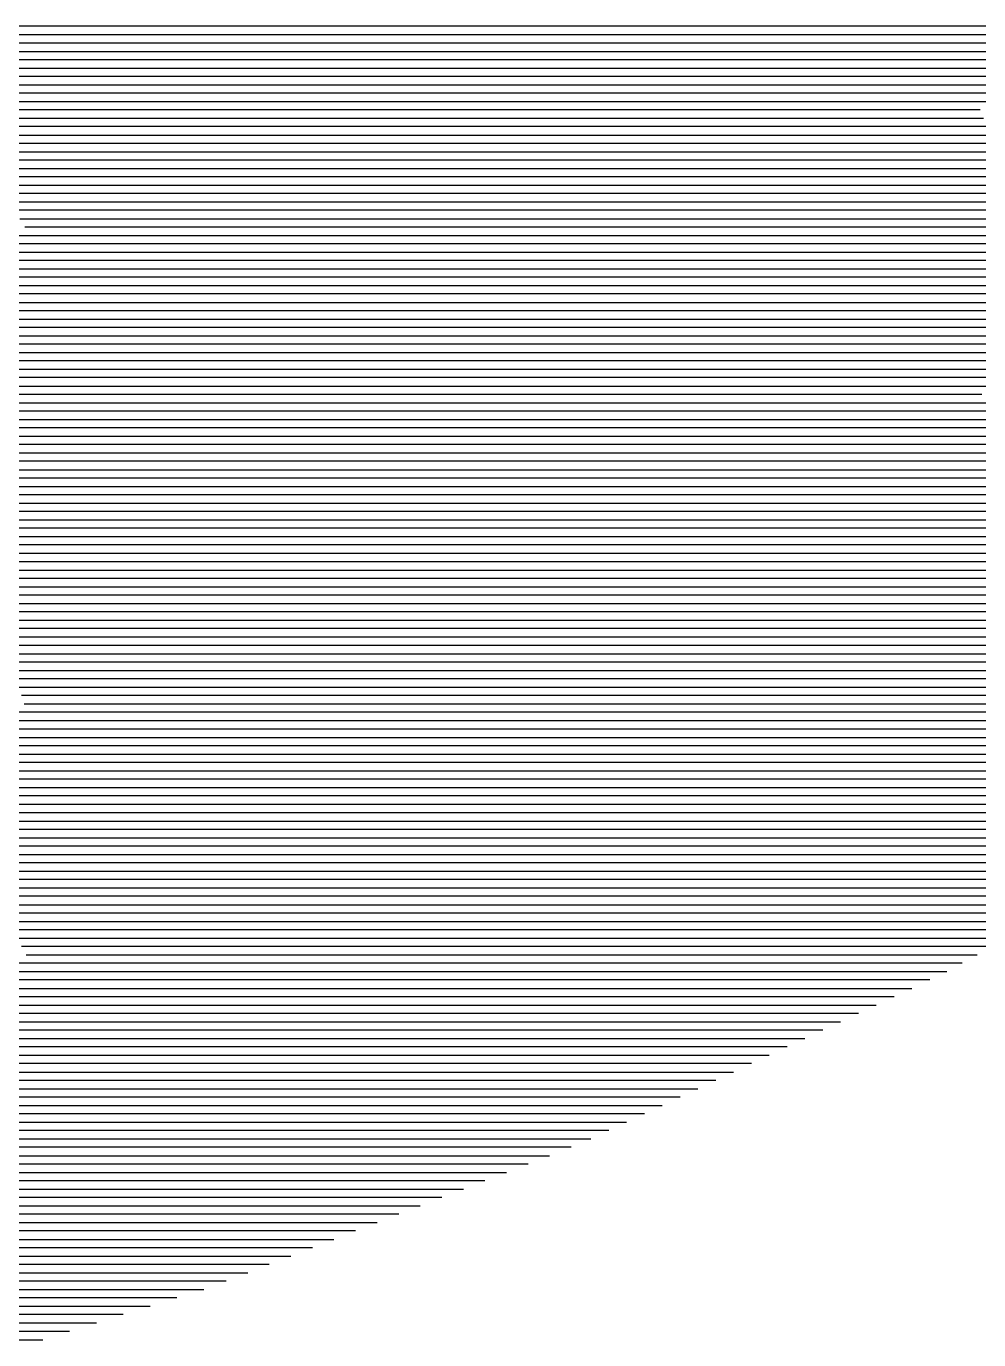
# Model space of a CAD drawing. Header units: metres. Extents: x -7 to 7, y -7 to 7.
# Drawn here: x 2.074 to 3.212, y -6.655 to -5.085 of the extents above; entities that cross this region are included whole.
import ezdxf

# ---------------------------------------------------------------- set-up
doc = ezdxf.new("R2010")
doc.units = ezdxf.units.M

msp = doc.modelspace()

# ---------------------------------------------------------------- linework, layer by layer
for p, q in [((2.255676, -5.084853, 0.318212), (1.925975, -5.084853, 0.279392)), ((2.417016, -5.084853, 0.337842), (2.255676, -5.084853, 0.318212)), ((2.72019, -5.084853, 0.373968), (2.417016, -5.084853, 0.337842)), ((2.920585, -5.084853, 0.398604), (2.72019, -5.084853, 0.373968)), ((3.174378, -5.084853, 0.429182), (2.920585, -5.084853, 0.398604)), ((3.435871, -5.084853, 0.461657), (3.174378, -5.084853, 0.429182)), ((1.93206, -5.094853, 0.28045), (2.259291, -5.094853, 0.318979)), ((2.259291, -5.094853, 0.318979), (2.423652, -5.094853, 0.338977)), ((2.423652, -5.094853, 0.338977), (2.72415, -5.094853, 0.374784)), ((2.72415, -5.094853, 0.374784), (2.927298, -5.094853, 0.399758)), ((2.927298, -5.094853, 0.399758), (3.178352, -5.094853, 0.430006)), ((3.178352, -5.094853, 0.430006), (3.442578, -5.094853, 0.46282)), ((2.262906, -5.104853, 0.319745), (1.938145, -5.104853, 0.281507)), ((1.94423, -5.114853, 0.282565), (2.266521, -5.114853, 0.320512)), ((2.430288, -5.104853, 0.340111), (2.262906, -5.104853, 0.319745)), ((2.266521, -5.114853, 0.320512), (2.436924, -5.114853, 0.341245)), ((2.72811, -5.104853, 0.375599), (2.430288, -5.104853, 0.340111)), ((2.436924, -5.114853, 0.341245), (2.73207, -5.114853, 0.376414)), ((2.93401, -5.104853, 0.400911), (2.72811, -5.104853, 0.375599)), ((2.73207, -5.114853, 0.376414), (2.940722, -5.114853, 0.402065)), ((3.182325, -5.104853, 0.430829), (2.93401, -5.104853, 0.400911)), ((2.940722, -5.114853, 0.402065), (3.186299, -5.114853, 0.431653)), ((3.449285, -5.104853, 0.463984), (3.182325, -5.104853, 0.430829)), ((3.186299, -5.114853, 0.431653), (3.455992, -5.114853, 0.465147)), ((2.270136, -5.124853, 0.321279), (1.950314, -5.124853, 0.283622)), ((2.44356, -5.124853, 0.342379), (2.270136, -5.124853, 0.321279)), ((2.73603, -5.124853, 0.37723), (2.44356, -5.124853, 0.342379)), ((2.947434, -5.124853, 0.403219), (2.73603, -5.124853, 0.37723)), ((3.190272, -5.124853, 0.432477), (2.947434, -5.124853, 0.403219)), ((3.462699, -5.124853, 0.46631), (3.190272, -5.124853, 0.432477)), ((1.956399, -5.134853, 0.28468), (2.273751, -5.134853, 0.322046)), ((2.277366, -5.144853, 0.322812), (1.962484, -5.144853, 0.285737)), ((2.273751, -5.134853, 0.322046), (2.450196, -5.134853, 0.343514)), ((2.456832, -5.144853, 0.344648), (2.277366, -5.144853, 0.322812)), ((2.450196, -5.134853, 0.343514), (2.73999, -5.134853, 0.378045)), ((2.74395, -5.144853, 0.378861), (2.456832, -5.144853, 0.344648)), ((2.73999, -5.134853, 0.378045), (2.954147, -5.134853, 0.404373)), ((2.960859, -5.144853, 0.405527), (2.74395, -5.144853, 0.378861)), ((2.954147, -5.134853, 0.404373), (3.194246, -5.134853, 0.433301)), ((3.19822, -5.144853, 0.434125), (2.960859, -5.144853, 0.405527)), ((3.194246, -5.134853, 0.433301), (3.469407, -5.134853, 0.467474)), ((3.476114, -5.144853, 0.468637), (3.19822, -5.144853, 0.434125)), ((1.968569, -5.154853, 0.286795), (2.280981, -5.154853, 0.323579)), ((2.284596, -5.164853, 0.324346), (1.974654, -5.164853, 0.287853)), ((2.280981, -5.154853, 0.323579), (2.463468, -5.154853, 0.345782)), ((2.470104, -5.164853, 0.346917), (2.284596, -5.164853, 0.324346)), ((2.463468, -5.154853, 0.345782), (2.74791, -5.154853, 0.379676)), ((2.75187, -5.164853, 0.380492), (2.470104, -5.164853, 0.346917)), ((2.74791, -5.154853, 0.379676), (2.967571, -5.154853, 0.40668)), ((2.974284, -5.164853, 0.407834), (2.75187, -5.164853, 0.380492)), ((2.967571, -5.154853, 0.40668), (3.202193, -5.154853, 0.434948)), ((3.206167, -5.164853, 0.435772), (2.974284, -5.164853, 0.407834)), ((3.202193, -5.154853, 0.434948), (3.482821, -5.154853, 0.4698)), ((3.489528, -5.164853, 0.470964), (3.206167, -5.164853, 0.435772)), ((1.980738, -5.174853, 0.28891), (2.288211, -5.174853, 0.325113)), ((2.288211, -5.174853, 0.325113), (2.476741, -5.174853, 0.348051)), ((2.476741, -5.174853, 0.348051), (2.75583, -5.174853, 0.381307)), ((2.75583, -5.174853, 0.381307), (2.980996, -5.174853, 0.408988)), ((2.980996, -5.174853, 0.408988), (3.21014, -5.174853, 0.436596)), ((3.21014, -5.174853, 0.436596), (3.496235, -5.174853, 0.472127)), ((2.291826, -5.184853, 0.325879), (1.986823, -5.184853, 0.289968)), ((1.992908, -5.194853, 0.291025), (2.295441, -5.194853, 0.326646)), ((2.483377, -5.184853, 0.349185), (2.291826, -5.184853, 0.325879)), ((2.295441, -5.194853, 0.326646), (2.490013, -5.194853, 0.35032)), ((2.75979, -5.184853, 0.382123), (2.483377, -5.184853, 0.349185)), ((2.490013, -5.194853, 0.35032), (2.76375, -5.194853, 0.382938)), ((2.987708, -5.184853, 0.410142), (2.75979, -5.184853, 0.382123)), ((2.76375, -5.194853, 0.382938), (2.99442, -5.194853, 0.411296)), ((3.214114, -5.184853, 0.43742), (2.987708, -5.184853, 0.410142)), ((2.99442, -5.194853, 0.411296), (3.218087, -5.194853, 0.438244)), ((2.299056, -5.204853, 0.327413), (1.998993, -5.204853, 0.292083)), ((2.496649, -5.204853, 0.351454), (2.299056, -5.204853, 0.327413)), ((2.767711, -5.204853, 0.383753), (2.496649, -5.204853, 0.351454)), ((3.001133, -5.204853, 0.412449), (2.767711, -5.204853, 0.383753)), ((3.222061, -5.204853, 0.439068), (3.001133, -5.204853, 0.412449)), ((2.005078, -5.214853, 0.29314), (2.302671, -5.214853, 0.32818)), ((2.306285, -5.224853, 0.328946), (2.011163, -5.224853, 0.294198)), ((2.302671, -5.214853, 0.32818), (2.503285, -5.214853, 0.352588)), ((2.509921, -5.224853, 0.353723), (2.306285, -5.224853, 0.328946)), ((2.503285, -5.214853, 0.352588), (2.771671, -5.214853, 0.384569)), ((2.775631, -5.224853, 0.385384), (2.509921, -5.224853, 0.353723)), ((2.771671, -5.214853, 0.384569), (3.007845, -5.214853, 0.413603)), ((3.014557, -5.224853, 0.414757), (2.775631, -5.224853, 0.385384)), ((3.007845, -5.214853, 0.413603), (3.226034, -5.214853, 0.439891)), ((3.230008, -5.224853, 0.440715), (3.014557, -5.224853, 0.414757)), ((2.017247, -5.234853, 0.295255), (2.3099, -5.234853, 0.329713)), ((2.3099, -5.234853, 0.329713), (2.516557, -5.234853, 0.354857)), ((2.516557, -5.234853, 0.354857), (2.779591, -5.234853, 0.3862)), ((2.779591, -5.234853, 0.3862), (3.021269, -5.234853, 0.415911)), ((3.021269, -5.234853, 0.415911), (3.233982, -5.234853, 0.441539)), ((2.313515, -5.244853, 0.33048), (2.023332, -5.244853, 0.296313)), ((2.029417, -5.254853, 0.297371), (2.31713, -5.254853, 0.331247)), ((2.523193, -5.244853, 0.355991), (2.313515, -5.244853, 0.33048)), ((2.31713, -5.254853, 0.331247), (2.529829, -5.254853, 0.357126)), ((2.783551, -5.244853, 0.387015), (2.523193, -5.244853, 0.355991)), ((2.529829, -5.254853, 0.357126), (2.787511, -5.254853, 0.387831)), ((3.027982, -5.244853, 0.417065), (2.783551, -5.244853, 0.387015)), ((2.787511, -5.254853, 0.387831), (3.034694, -5.254853, 0.418218)), ((3.237955, -5.244853, 0.442363), (3.027982, -5.244853, 0.417065)), ((3.034694, -5.254853, 0.418218), (3.241929, -5.254853, 0.443187)), ((2.320745, -5.264853, 0.332013), (2.035502, -5.264853, 0.298428)), ((2.041587, -5.274853, 0.299486), (2.32436, -5.274853, 0.33278)), ((2.536465, -5.264853, 0.35826), (2.320745, -5.264853, 0.332013)), ((2.32436, -5.274853, 0.33278), (2.543101, -5.274853, 0.359394)), ((2.791471, -5.264853, 0.388646), (2.536465, -5.264853, 0.35826)), ((2.543101, -5.274853, 0.359394), (2.795431, -5.274853, 0.389462)), ((3.041406, -5.264853, 0.419372), (2.791471, -5.264853, 0.388646)), ((2.795431, -5.274853, 0.389462), (3.048119, -5.274853, 0.420526)), ((3.245902, -5.264853, 0.444011), (3.041406, -5.264853, 0.419372)), ((3.048119, -5.274853, 0.420526), (3.249876, -5.274853, 0.444834)), ((2.327975, -5.284853, 0.333547), (2.047671, -5.284853, 0.300543)), ((2.549737, -5.284853, 0.360529), (2.327975, -5.284853, 0.333547)), ((2.799391, -5.284853, 0.390277), (2.549737, -5.284853, 0.360529)), ((3.054831, -5.284853, 0.42168), (2.799391, -5.284853, 0.390277)), ((3.253849, -5.284853, 0.445658), (3.054831, -5.284853, 0.42168)), ((2.053756, -5.294853, 0.301601), (2.33159, -5.294853, 0.334314)), ((2.335205, -5.304853, 0.33508), (2.059841, -5.304853, 0.302658)), ((2.33159, -5.294853, 0.334314), (2.556373, -5.294853, 0.361663)), ((2.563009, -5.304853, 0.362797), (2.335205, -5.304853, 0.33508)), ((2.556373, -5.294853, 0.361663), (2.803351, -5.294853, 0.391093)), ((2.807311, -5.304853, 0.391908), (2.563009, -5.304853, 0.362797)), ((2.803351, -5.294853, 0.391093), (3.061543, -5.294853, 0.422834)), ((3.068255, -5.304853, 0.423987), (2.807311, -5.304853, 0.391908)), ((3.061543, -5.294853, 0.422834), (3.257823, -5.294853, 0.446482)), ((3.261796, -5.304853, 0.447306), (3.068255, -5.304853, 0.423987)), ((2.065926, -5.314853, 0.303716), (2.33882, -5.314853, 0.335847)), ((2.33882, -5.314853, 0.335847), (2.569645, -5.314853, 0.363931)), ((2.569645, -5.314853, 0.363931), (2.811271, -5.314853, 0.392723)), ((2.811271, -5.314853, 0.392723), (3.074968, -5.314853, 0.425141)), ((3.074968, -5.314853, 0.425141), (3.26577, -5.314853, 0.44813)), ((1.894302, -5.334853, 0.283716), (2.078096, -5.334853, 0.305831)), ((2.342435, -5.324853, 0.336614), (2.072011, -5.324853, 0.304773)), ((2.078096, -5.334853, 0.305831), (2.34605, -5.334853, 0.337381)), ((2.576281, -5.324853, 0.365066), (2.342435, -5.324853, 0.336614)), ((2.34605, -5.334853, 0.337381), (2.582917, -5.334853, 0.3662)), ((2.815231, -5.324853, 0.393539), (2.576281, -5.324853, 0.365066)), ((2.582917, -5.334853, 0.3662), (2.819191, -5.334853, 0.394354)), ((3.08168, -5.324853, 0.426295), (2.815231, -5.324853, 0.393539)), ((2.819191, -5.334853, 0.394354), (3.088392, -5.334853, 0.427449)), ((3.269744, -5.324853, 0.448954), (3.08168, -5.324853, 0.426295)), ((3.088392, -5.334853, 0.427449), (3.273717, -5.334853, 0.449777)), ((2.08418, -5.344853, 0.306889), (1.89746, -5.344853, 0.284421)), ((2.349665, -5.344853, 0.338147), (2.08418, -5.344853, 0.306889)), ((2.589553, -5.344853, 0.367334), (2.349665, -5.344853, 0.338147)), ((2.823151, -5.344853, 0.39517), (2.589553, -5.344853, 0.367334)), ((3.095105, -5.344853, 0.428603), (2.823151, -5.344853, 0.39517)), ((3.277691, -5.344853, 0.450601), (3.095105, -5.344853, 0.428603)), ((1.900618, -5.354853, 0.285126), (2.090265, -5.354853, 0.307946)), ((2.09635, -5.364853, 0.309004), (1.903776, -5.364853, 0.285832)), ((2.090265, -5.354853, 0.307946), (2.35328, -5.354853, 0.338914)), ((2.356895, -5.364853, 0.339681), (2.09635, -5.364853, 0.309004)), ((2.35328, -5.354853, 0.338914), (2.596189, -5.354853, 0.368469)), ((2.602825, -5.364853, 0.369603), (2.356895, -5.364853, 0.339681)), ((2.596189, -5.354853, 0.368469), (2.827111, -5.354853, 0.395985)), ((2.831071, -5.364853, 0.396801), (2.602825, -5.364853, 0.369603)), ((2.827111, -5.354853, 0.395985), (3.101817, -5.354853, 0.429756)), ((3.108529, -5.364853, 0.43091), (2.831071, -5.364853, 0.396801)), ((3.101817, -5.354853, 0.429756), (3.281664, -5.354853, 0.451425)), ((3.285638, -5.364853, 0.452249), (3.108529, -5.364853, 0.43091)), ((1.906934, -5.374853, 0.286537), (2.102435, -5.374853, 0.310061)), ((2.10852, -5.384853, 0.311119), (1.910091, -5.384853, 0.287243)), ((2.102435, -5.374853, 0.310061), (2.36051, -5.374853, 0.340448)), ((2.364125, -5.384853, 0.341214), (2.10852, -5.384853, 0.311119)), ((2.36051, -5.374853, 0.340448), (2.609461, -5.374853, 0.370737)), ((2.616097, -5.384853, 0.371872), (2.364125, -5.384853, 0.341214)), ((2.609461, -5.374853, 0.370737), (2.835031, -5.374853, 0.397616)), ((2.838991, -5.384853, 0.398432), (2.616097, -5.384853, 0.371872)), ((2.835031, -5.374853, 0.397616), (3.115241, -5.374853, 0.432064)), ((3.121954, -5.384853, 0.433218), (2.838991, -5.384853, 0.398432)), ((3.115241, -5.374853, 0.432064), (3.289611, -5.374853, 0.453073)), ((3.293585, -5.384853, 0.453896), (3.121954, -5.384853, 0.433218)), ((1.913249, -5.394853, 0.287948), (2.114604, -5.394853, 0.312176)), ((2.114604, -5.394853, 0.312176), (2.36774, -5.394853, 0.341981)), ((2.36774, -5.394853, 0.341981), (2.622733, -5.394853, 0.373006)), ((2.622733, -5.394853, 0.373006), (2.842951, -5.394853, 0.399247)), ((2.842951, -5.394853, 0.399247), (3.128666, -5.394853, 0.434371)), ((3.128666, -5.394853, 0.434371), (3.297558, -5.394853, 0.45472)), ((2.120689, -5.404853, 0.313234), (1.916407, -5.404853, 0.288653)), ((1.919565, -5.414853, 0.289359), (2.126774, -5.414853, 0.314291)), ((2.371355, -5.404853, 0.342748), (2.120689, -5.404853, 0.313234)), ((2.126774, -5.414853, 0.314291), (2.37497, -5.414853, 0.343515)), ((2.629369, -5.404853, 0.37414), (2.371355, -5.404853, 0.342748)), ((2.37497, -5.414853, 0.343515), (2.636005, -5.414853, 0.375275)), ((2.846911, -5.404853, 0.400062), (2.629369, -5.404853, 0.37414)), ((2.636005, -5.414853, 0.375275), (2.850871, -5.414853, 0.400878)), ((3.135378, -5.404853, 0.435525), (2.846911, -5.404853, 0.400062)), ((2.850871, -5.414853, 0.400878), (3.14209, -5.414853, 0.436679)), ((3.301532, -5.404853, 0.455544), (3.135378, -5.404853, 0.435525)), ((3.14209, -5.414853, 0.436679), (3.305505, -5.414853, 0.456368)), ((2.132859, -5.424853, 0.315349), (1.922723, -5.424853, 0.290064)), ((2.378584, -5.424853, 0.344281), (2.132859, -5.424853, 0.315349)), ((2.642641, -5.424853, 0.376409), (2.378584, -5.424853, 0.344281)), ((2.854831, -5.424853, 0.401693), (2.642641, -5.424853, 0.376409)), ((3.148803, -5.424853, 0.437833), (2.854831, -5.424853, 0.401693)), ((3.309479, -5.424853, 0.457192), (3.148803, -5.424853, 0.437833)), ((1.925881, -5.434853, 0.290769), (2.138944, -5.434853, 0.316406)), ((2.145029, -5.444853, 0.317464), (1.929039, -5.444853, 0.291475)), ((2.138944, -5.434853, 0.316406), (2.382199, -5.434853, 0.345048)), ((2.385814, -5.444853, 0.345815), (2.145029, -5.444853, 0.317464)), ((2.382199, -5.434853, 0.345048), (2.649277, -5.434853, 0.377543)), ((2.655913, -5.444853, 0.378678), (2.385814, -5.444853, 0.345815)), ((2.649277, -5.434853, 0.377543), (2.858792, -5.434853, 0.402509)), ((2.862752, -5.444853, 0.403324), (2.655913, -5.444853, 0.378678)), ((2.858792, -5.434853, 0.402509), (3.155515, -5.434853, 0.438987)), ((3.162227, -5.444853, 0.44014), (2.862752, -5.444853, 0.403324)), ((3.155515, -5.434853, 0.438987), (3.313453, -5.434853, 0.458016)), ((3.317426, -5.444853, 0.458839), (3.162227, -5.444853, 0.44014)), ((1.932196, -5.454853, 0.29218), (2.151113, -5.454853, 0.318522)), ((2.151113, -5.454853, 0.318522), (2.389429, -5.454853, 0.346582)), ((2.389429, -5.454853, 0.346582), (2.662549, -5.454853, 0.379812)), ((2.662549, -5.454853, 0.379812), (2.866712, -5.454853, 0.40414)), ((2.866712, -5.454853, 0.40414), (3.16894, -5.454853, 0.441294)), ((3.16894, -5.454853, 0.441294), (3.3214, -5.454853, 0.459663)), ((2.157198, -5.464853, 0.319579), (1.935354, -5.464853, 0.292885)), ((1.938512, -5.474853, 0.293591), (2.163283, -5.474853, 0.320637)), ((2.393044, -5.464853, 0.347348), (2.157198, -5.464853, 0.319579)), ((2.163283, -5.474853, 0.320637), (2.396659, -5.474853, 0.348115)), ((2.669185, -5.464853, 0.380946), (2.393044, -5.464853, 0.347348)), ((2.396659, -5.474853, 0.348115), (2.675821, -5.474853, 0.382081)), ((2.870672, -5.464853, 0.404955), (2.669185, -5.464853, 0.380946)), ((2.675821, -5.474853, 0.382081), (2.874632, -5.474853, 0.405771)), ((3.175652, -5.464853, 0.442448), (2.870672, -5.464853, 0.404955)), ((2.874632, -5.474853, 0.405771), (3.182364, -5.474853, 0.443602)), ((3.325373, -5.464853, 0.460487), (3.175652, -5.464853, 0.442448)), ((3.182364, -5.474853, 0.443602), (3.329347, -5.474853, 0.461311)), ((2.169368, -5.484853, 0.321694), (1.94167, -5.484853, 0.294296)), ((1.944828, -5.494853, 0.295001), (2.175453, -5.494853, 0.322752)), ((2.400274, -5.484853, 0.348882), (2.169368, -5.484853, 0.321694)), ((2.175453, -5.494853, 0.322752), (2.403889, -5.494853, 0.349649)), ((2.682457, -5.484853, 0.383215), (2.400274, -5.484853, 0.348882)), ((2.403889, -5.494853, 0.349649), (2.689093, -5.494853, 0.384349)), ((2.878592, -5.484853, 0.406586), (2.682457, -5.484853, 0.383215)), ((2.689093, -5.494853, 0.384349), (2.882552, -5.494853, 0.407402)), ((3.189076, -5.484853, 0.444756), (2.878592, -5.484853, 0.406586)), ((2.882552, -5.494853, 0.407402), (3.195789, -5.494853, 0.445909)), ((3.33332, -5.484853, 0.462135), (3.189076, -5.484853, 0.444756)), ((3.195789, -5.494853, 0.445909), (3.337294, -5.494853, 0.462959)), ((2.181537, -5.504853, 0.323809), (1.947986, -5.504853, 0.295707)), ((2.407504, -5.504853, 0.350415), (2.181537, -5.504853, 0.323809)), ((2.695729, -5.504853, 0.385484), (2.407504, -5.504853, 0.350415)), ((2.886512, -5.504853, 0.408217), (2.695729, -5.504853, 0.385484)), ((3.202501, -5.504853, 0.447063), (2.886512, -5.504853, 0.408217)), ((3.341267, -5.504853, 0.463782), (3.202501, -5.504853, 0.447063)), ((1.951143, -5.514853, 0.296412), (2.187622, -5.514853, 0.324867)), ((2.193707, -5.524853, 0.325924), (1.954301, -5.524853, 0.297118)), ((2.187622, -5.514853, 0.324867), (2.411119, -5.514853, 0.351182)), ((2.414734, -5.524853, 0.351949), (2.193707, -5.524853, 0.325924)), ((2.411119, -5.514853, 0.351182), (2.702365, -5.514853, 0.386618)), ((2.709001, -5.524853, 0.387752), (2.414734, -5.524853, 0.351949)), ((2.702365, -5.514853, 0.386618), (2.890472, -5.514853, 0.409032)), ((2.894432, -5.524853, 0.409848), (2.709001, -5.524853, 0.387752)), ((2.890472, -5.514853, 0.409032), (3.209213, -5.514853, 0.448217)), ((3.215926, -5.524853, 0.449371), (2.894432, -5.524853, 0.409848)), ((3.209213, -5.514853, 0.448217), (3.345241, -5.514853, 0.464606)), ((1.957459, -5.534853, 0.297823), (2.199792, -5.534853, 0.326982)), ((2.199792, -5.534853, 0.326982), (2.418349, -5.534853, 0.352715)), ((2.418349, -5.534853, 0.352715), (2.715637, -5.534853, 0.388886)), ((2.715637, -5.534853, 0.388886), (2.898392, -5.534853, 0.410663)), ((2.898392, -5.534853, 0.410663), (3.222638, -5.534853, 0.450525)), ((2.205877, -5.544853, 0.32804), (1.960617, -5.544853, 0.298528)), ((1.963775, -5.554853, 0.299234), (2.211962, -5.554853, 0.329097)), ((2.421964, -5.544853, 0.353482), (2.205877, -5.544853, 0.32804)), ((2.211962, -5.554853, 0.329097), (2.425579, -5.554853, 0.354249)), ((2.722273, -5.544853, 0.390021), (2.421964, -5.544853, 0.353482)), ((2.425579, -5.554853, 0.354249), (2.728909, -5.554853, 0.391155)), ((2.902352, -5.544853, 0.411479), (2.722273, -5.544853, 0.390021)), ((2.728909, -5.554853, 0.391155), (2.906312, -5.554853, 0.412294)), ((3.22935, -5.544853, 0.451678), (2.902352, -5.544853, 0.411479)), ((2.906312, -5.554853, 0.412294), (3.236062, -5.554853, 0.452832)), ((2.218046, -5.564853, 0.330155), (1.966933, -5.564853, 0.299939)), ((2.429194, -5.564853, 0.355016), (2.218046, -5.564853, 0.330155)), ((2.735545, -5.564853, 0.392289), (2.429194, -5.564853, 0.355016)), ((2.910272, -5.564853, 0.41311), (2.735545, -5.564853, 0.392289)), ((3.242775, -5.564853, 0.453986), (2.910272, -5.564853, 0.41311)), ((1.97009, -5.574853, 0.300644), (2.224131, -5.574853, 0.331212)), ((2.230216, -5.584853, 0.33227), (1.973248, -5.584853, 0.30135)), ((2.224131, -5.574853, 0.331212), (2.432809, -5.574853, 0.355782)), ((2.436424, -5.584853, 0.356549), (2.230216, -5.584853, 0.33227)), ((2.432809, -5.574853, 0.355782), (2.742182, -5.574853, 0.393424)), ((2.748818, -5.584853, 0.394558), (2.436424, -5.584853, 0.356549)), ((2.742182, -5.574853, 0.393424), (2.914232, -5.574853, 0.413925)), ((2.918192, -5.584853, 0.414741), (2.748818, -5.584853, 0.394558)), ((2.914232, -5.574853, 0.413925), (3.249487, -5.574853, 0.45514)), ((3.256199, -5.584853, 0.456294), (2.918192, -5.584853, 0.414741)), ((1.976406, -5.594853, 0.302055), (2.236301, -5.594853, 0.333327)), ((2.242386, -5.604853, 0.334385), (1.979564, -5.604853, 0.30276)), ((2.236301, -5.594853, 0.333327), (2.440039, -5.594853, 0.357316)), ((2.443654, -5.604853, 0.358083), (2.242386, -5.604853, 0.334385)), ((2.440039, -5.594853, 0.357316), (2.755454, -5.594853, 0.395692)), ((2.76209, -5.604853, 0.396827), (2.443654, -5.604853, 0.358083)), ((2.755454, -5.594853, 0.395692), (2.922152, -5.594853, 0.415556)), ((2.926112, -5.604853, 0.416371), (2.76209, -5.604853, 0.396827)), ((2.922152, -5.594853, 0.415556), (3.262912, -5.594853, 0.457447)), ((3.269624, -5.604853, 0.458601), (2.926112, -5.604853, 0.416371)), ((1.982722, -5.614853, 0.303466), (2.24847, -5.614853, 0.335442)), ((2.24847, -5.614853, 0.335442), (2.447269, -5.614853, 0.358849)), ((2.447269, -5.614853, 0.358849), (2.768726, -5.614853, 0.397961)), ((2.768726, -5.614853, 0.397961), (2.930072, -5.614853, 0.417187)), ((2.930072, -5.614853, 0.417187), (3.276336, -5.614853, 0.459755)), ((2.254555, -5.624853, 0.3365), (1.98588, -5.624853, 0.304171)), ((1.989038, -5.634853, 0.304877), (2.26064, -5.634853, 0.337558)), ((2.450883, -5.624853, 0.359616), (2.254555, -5.624853, 0.3365)), ((2.26064, -5.634853, 0.337558), (2.454498, -5.634853, 0.360383)), ((2.775362, -5.624853, 0.399095), (2.450883, -5.624853, 0.359616)), ((2.454498, -5.634853, 0.360383), (2.781998, -5.634853, 0.40023)), ((2.934032, -5.624853, 0.418002), (2.775362, -5.624853, 0.399095)), ((2.781998, -5.634853, 0.40023), (2.937992, -5.634853, 0.418818)), ((3.283048, -5.624853, 0.460909), (2.934032, -5.624853, 0.418002)), ((2.937992, -5.634853, 0.418818), (3.289761, -5.634853, 0.462063)), ((2.266725, -5.644853, 0.338615), (1.992195, -5.644853, 0.305582)), ((2.458113, -5.644853, 0.36115), (2.266725, -5.644853, 0.338615)), ((2.788634, -5.644853, 0.401364), (2.458113, -5.644853, 0.36115)), ((2.941952, -5.644853, 0.419633), (2.788634, -5.644853, 0.401364)), ((3.296473, -5.644853, 0.463216), (2.941952, -5.644853, 0.419633)), ((1.995353, -5.654853, 0.306287), (2.27281, -5.654853, 0.339673)), ((2.278895, -5.664853, 0.34073), (1.998511, -5.664853, 0.306993)), ((2.27281, -5.654853, 0.339673), (2.461728, -5.654853, 0.361916)), ((2.465343, -5.664853, 0.362683), (2.278895, -5.664853, 0.34073)), ((2.461728, -5.654853, 0.361916), (2.79527, -5.654853, 0.402498)), ((2.801906, -5.664853, 0.403633), (2.465343, -5.664853, 0.362683)), ((2.79527, -5.654853, 0.402498), (2.945912, -5.654853, 0.420449)), ((2.949872, -5.664853, 0.421264), (2.801906, -5.664853, 0.403633)), ((2.945912, -5.654853, 0.420449), (3.303185, -5.654853, 0.46437)), ((3.309897, -5.664853, 0.465524), (2.949872, -5.664853, 0.421264)), ((2.001669, -5.674853, 0.307698), (2.284979, -5.674853, 0.341788)), ((2.284979, -5.674853, 0.341788), (2.468958, -5.674853, 0.36345)), ((2.468958, -5.674853, 0.36345), (2.808542, -5.674853, 0.404767)), ((2.808542, -5.674853, 0.404767), (2.953833, -5.674853, 0.42208)), ((2.953833, -5.674853, 0.42208), (3.31661, -5.674853, 0.466678)), ((2.291064, -5.684853, 0.342845), (2.004827, -5.684853, 0.308403)), ((2.007985, -5.694853, 0.309109), (2.297149, -5.694853, 0.343903)), ((2.472573, -5.684853, 0.364217), (2.291064, -5.684853, 0.342845)), ((2.297149, -5.694853, 0.343903), (2.476188, -5.694853, 0.364983)), ((2.815178, -5.684853, 0.405901), (2.472573, -5.684853, 0.364217)), ((2.476188, -5.694853, 0.364983), (2.821814, -5.694853, 0.407036)), ((2.957793, -5.684853, 0.422895), (2.815178, -5.684853, 0.405901)), ((2.821814, -5.694853, 0.407036), (2.961753, -5.694853, 0.423711)), ((3.323322, -5.684853, 0.467832), (2.957793, -5.684853, 0.422895)), ((2.961753, -5.694853, 0.423711), (3.330034, -5.694853, 0.468985)), ((2.303234, -5.704853, 0.34496), (2.011142, -5.704853, 0.309814)), ((2.479803, -5.704853, 0.36575), (2.303234, -5.704853, 0.34496)), ((2.82845, -5.704853, 0.40817), (2.479803, -5.704853, 0.36575)), ((2.965713, -5.704853, 0.424526), (2.82845, -5.704853, 0.40817)), ((3.336747, -5.704853, 0.470139), (2.965713, -5.704853, 0.424526)), ((2.0143, -5.714853, 0.310519), (2.309319, -5.714853, 0.346018)), ((2.315403, -5.724853, 0.347076), (2.017458, -5.724853, 0.311225)), ((2.309319, -5.714853, 0.346018), (2.483418, -5.714853, 0.366517)), ((2.487033, -5.724853, 0.367284), (2.315403, -5.724853, 0.347076)), ((2.483418, -5.714853, 0.366517), (2.835086, -5.714853, 0.409304)), ((2.841722, -5.724853, 0.410438), (2.487033, -5.724853, 0.367284)), ((2.835086, -5.714853, 0.409304), (2.969673, -5.714853, 0.425341)), ((2.973633, -5.724853, 0.426157), (2.841722, -5.724853, 0.410438)), ((2.969673, -5.714853, 0.425341), (3.343459, -5.714853, 0.471293)), ((3.350171, -5.724853, 0.472447), (2.973633, -5.724853, 0.426157)), ((2.020616, -5.734853, 0.31193), (2.321488, -5.734853, 0.348133)), ((2.327573, -5.744853, 0.349191), (2.023774, -5.744853, 0.312635)), ((2.321488, -5.734853, 0.348133), (2.490648, -5.734853, 0.36805)), ((2.494263, -5.744853, 0.368817), (2.327573, -5.744853, 0.349191)), ((2.490648, -5.734853, 0.36805), (2.848358, -5.734853, 0.411573)), ((2.854994, -5.744853, 0.412707), (2.494263, -5.744853, 0.368817)), ((2.848358, -5.734853, 0.411573), (2.977593, -5.734853, 0.426972)), ((2.981553, -5.744853, 0.427788), (2.854994, -5.744853, 0.412707)), ((2.977593, -5.734853, 0.426972), (3.356883, -5.734853, 0.473601)), ((3.363596, -5.744853, 0.474754), (2.981553, -5.744853, 0.427788)), ((2.026932, -5.754853, 0.313341), (2.333658, -5.754853, 0.350248)), ((2.333658, -5.754853, 0.350248), (2.497878, -5.754853, 0.369584)), ((2.497878, -5.754853, 0.369584), (2.86163, -5.754853, 0.413841)), ((2.86163, -5.754853, 0.413841), (2.985513, -5.754853, 0.428603)), ((2.985513, -5.754853, 0.428603), (3.370308, -5.754853, 0.475908)), ((2.339743, -5.764853, 0.351306), (2.030089, -5.764853, 0.314046)), ((2.033247, -5.774853, 0.314752), (2.345828, -5.774853, 0.352363)), ((2.501493, -5.764853, 0.370351), (2.339743, -5.764853, 0.351306)), ((2.345828, -5.774853, 0.352363), (2.505108, -5.774853, 0.371117)), ((2.868266, -5.764853, 0.414976), (2.501493, -5.764853, 0.370351)), ((2.505108, -5.774853, 0.371117), (2.874902, -5.774853, 0.41611)), ((2.989473, -5.764853, 0.429419), (2.868266, -5.764853, 0.414976)), ((2.874902, -5.774853, 0.41611), (2.993433, -5.774853, 0.430234)), ((3.37702, -5.764853, 0.477062), (2.989473, -5.764853, 0.429419)), ((2.993433, -5.774853, 0.430234), (3.383733, -5.774853, 0.478216)), ((2.351912, -5.784853, 0.353421), (2.036405, -5.784853, 0.315457)), ((2.508723, -5.784853, 0.371884), (2.351912, -5.784853, 0.353421)), ((2.881538, -5.784853, 0.417244), (2.508723, -5.784853, 0.371884)), ((2.997393, -5.784853, 0.43105), (2.881538, -5.784853, 0.417244)), ((3.390445, -5.784853, 0.47937), (2.997393, -5.784853, 0.43105)), ((2.039563, -5.794853, 0.316162), (2.357997, -5.794853, 0.354478)), ((2.364082, -5.804853, 0.355536), (2.042721, -5.804853, 0.316868)), ((2.357997, -5.794853, 0.354478), (2.512338, -5.794853, 0.372651)), ((2.515953, -5.804853, 0.373418), (2.364082, -5.804853, 0.355536)), ((2.512338, -5.794853, 0.372651), (2.888174, -5.794853, 0.418379)), ((2.89481, -5.804853, 0.419513), (2.515953, -5.804853, 0.373418)), ((2.888174, -5.794853, 0.418379), (3.001353, -5.794853, 0.431865)), ((3.005313, -5.804853, 0.43268), (2.89481, -5.804853, 0.419513)), ((3.001353, -5.794853, 0.431865), (3.397157, -5.794853, 0.480523)), ((3.403869, -5.804853, 0.481677), (3.005313, -5.804853, 0.43268)), ((2.045879, -5.814853, 0.317573), (2.370167, -5.814853, 0.356594)), ((2.370167, -5.814853, 0.356594), (2.519568, -5.814853, 0.374184)), ((2.519568, -5.814853, 0.374184), (2.901446, -5.814853, 0.420647)), ((2.901446, -5.814853, 0.420647), (3.009273, -5.814853, 0.433496)), ((3.009273, -5.814853, 0.433496), (3.410582, -5.814853, 0.482831)), ((2.376252, -5.824853, 0.357651), (2.049036, -5.824853, 0.318278)), ((2.052194, -5.834853, 0.318984), (2.382336, -5.834853, 0.358709)), ((2.523183, -5.824853, 0.374951), (2.376252, -5.824853, 0.357651)), ((2.382336, -5.834853, 0.358709), (2.526797, -5.834853, 0.375718)), ((2.908082, -5.824853, 0.421782), (2.523183, -5.824853, 0.374951)), ((2.526797, -5.834853, 0.375718), (2.914718, -5.834853, 0.422916)), ((3.013233, -5.824853, 0.434311), (2.908082, -5.824853, 0.421782)), ((2.914718, -5.834853, 0.422916), (3.017193, -5.834853, 0.435127)), ((3.417294, -5.824853, 0.483985), (3.013233, -5.824853, 0.434311)), ((3.017193, -5.834853, 0.435127), (3.424006, -5.834853, 0.485139)), ((2.388421, -5.844853, 0.359766), (2.055352, -5.844853, 0.319689)), ((2.05851, -5.854853, 0.320394), (2.394506, -5.854853, 0.360824)), ((2.530412, -5.844853, 0.376485), (2.388421, -5.844853, 0.359766)), ((2.394506, -5.854853, 0.360824), (2.534027, -5.854853, 0.377251)), ((2.921354, -5.844853, 0.42405), (2.530412, -5.844853, 0.376485)), ((2.534027, -5.854853, 0.377251), (2.92799, -5.854853, 0.425185)), ((3.021153, -5.844853, 0.435942), (2.921354, -5.844853, 0.42405)), ((2.92799, -5.854853, 0.425185), (3.025113, -5.854853, 0.436758)), ((3.430719, -5.844853, 0.486292), (3.021153, -5.844853, 0.435942)), ((3.025113, -5.854853, 0.436758), (3.437431, -5.854853, 0.487446)), ((2.400591, -5.864853, 0.361881), (2.061668, -5.864853, 0.3211)), ((2.537642, -5.864853, 0.378018), (2.400591, -5.864853, 0.361881)), ((2.934626, -5.864853, 0.426319), (2.537642, -5.864853, 0.378018)), ((3.029073, -5.864853, 0.437573), (2.934626, -5.864853, 0.426319)), ((3.444143, -5.864853, 0.4886), (3.029073, -5.864853, 0.437573)), ((2.064826, -5.874853, 0.321805), (2.406676, -5.874853, 0.362939)), ((2.412761, -5.884853, 0.363996), (2.067984, -5.884853, 0.322511)), ((2.406676, -5.874853, 0.362939), (2.541257, -5.874853, 0.378785)), ((2.544872, -5.884853, 0.379552), (2.412761, -5.884853, 0.363996)), ((2.541257, -5.874853, 0.378785), (2.941262, -5.874853, 0.427453)), ((2.947898, -5.884853, 0.428588), (2.544872, -5.884853, 0.379552)), ((2.941262, -5.874853, 0.427453), (3.033033, -5.874853, 0.438389)), ((3.036993, -5.884853, 0.439204), (2.947898, -5.884853, 0.428588)), ((3.033033, -5.874853, 0.438389), (3.450855, -5.874853, 0.489754)), ((3.457568, -5.884853, 0.490908), (3.036993, -5.884853, 0.439204)), ((2.071141, -5.894853, 0.323216), (2.418845, -5.894853, 0.365054)), ((2.418845, -5.894853, 0.365054), (2.548487, -5.894853, 0.380318)), ((2.548487, -5.894853, 0.380318), (2.954534, -5.894853, 0.429722)), ((2.954534, -5.894853, 0.429722), (3.040953, -5.894853, 0.440019)), ((3.040953, -5.894853, 0.440019), (3.46428, -5.894853, 0.492061)), ((2.074299, -5.904853, 0.323921), (1.91478, -5.904853, 0.305371)), ((1.920256, -5.914853, 0.306346), (2.077457, -5.914853, 0.324627)), ((2.42493, -5.904853, 0.366111), (2.074299, -5.904853, 0.323921)), ((2.077457, -5.914853, 0.324627), (2.431015, -5.914853, 0.367169)), ((2.552102, -5.904853, 0.381085), (2.42493, -5.904853, 0.366111)), ((2.431015, -5.914853, 0.367169), (2.555717, -5.914853, 0.381852)), ((2.96117, -5.904853, 0.430856), (2.552102, -5.904853, 0.381085)), ((2.555717, -5.914853, 0.381852), (2.967806, -5.914853, 0.431991)), ((3.044913, -5.904853, 0.440835), (2.96117, -5.904853, 0.430856)), ((2.967806, -5.914853, 0.431991), (3.048874, -5.914853, 0.44165)), ((3.470992, -5.904853, 0.493215), (3.044913, -5.904853, 0.440835)), ((3.048874, -5.914853, 0.44165), (3.477704, -5.914853, 0.494369)), ((2.080615, -5.924853, 0.325332), (1.925732, -5.924853, 0.307321)), ((2.4371, -5.924853, 0.368227), (2.080615, -5.924853, 0.325332)), ((2.559332, -5.924853, 0.382619), (2.4371, -5.924853, 0.368227)), ((2.974442, -5.924853, 0.433125), (2.559332, -5.924853, 0.382619)), ((3.052834, -5.924853, 0.442466), (2.974442, -5.924853, 0.433125)), ((3.484417, -5.924853, 0.495523), (3.052834, -5.924853, 0.442466)), ((1.931208, -5.934853, 0.308296), (2.083773, -5.934853, 0.326037)), ((2.086931, -5.944853, 0.326743), (1.936684, -5.944853, 0.309271)), ((2.083773, -5.934853, 0.326037), (2.443185, -5.934853, 0.369284)), ((2.449269, -5.944853, 0.370342), (2.086931, -5.944853, 0.326743)), ((2.443185, -5.934853, 0.369284), (2.562947, -5.934853, 0.383385)), ((2.566562, -5.944853, 0.384152), (2.449269, -5.944853, 0.370342)), ((2.562947, -5.934853, 0.383385), (2.981078, -5.934853, 0.434259)), ((2.987714, -5.944853, 0.435393), (2.566562, -5.944853, 0.384152)), ((2.981078, -5.934853, 0.434259), (3.056794, -5.934853, 0.443281)), ((3.060754, -5.944853, 0.444097), (2.987714, -5.944853, 0.435393)), ((3.056794, -5.934853, 0.443281), (3.491129, -5.934853, 0.496677)), ((3.497841, -5.944853, 0.49783), (3.060754, -5.944853, 0.444097)), ((1.942159, -5.954853, 0.310246), (2.090088, -5.954853, 0.327448)), ((2.093246, -5.964853, 0.328153), (1.947635, -5.964853, 0.311221)), ((2.090088, -5.954853, 0.327448), (2.455354, -5.954853, 0.371399)), ((2.461439, -5.964853, 0.372457), (2.093246, -5.964853, 0.328153)), ((2.455354, -5.954853, 0.371399), (2.570177, -5.954853, 0.384919)), ((2.573792, -5.964853, 0.385685), (2.461439, -5.964853, 0.372457)), ((2.570177, -5.954853, 0.384919), (2.99435, -5.954853, 0.436528)), ((3.000987, -5.964853, 0.437662), (2.573792, -5.964853, 0.385685)), ((2.99435, -5.954853, 0.436528), (3.064714, -5.954853, 0.444912)), ((3.068674, -5.964853, 0.445728), (3.000987, -5.964853, 0.437662)), ((3.064714, -5.954853, 0.444912), (3.504554, -5.954853, 0.498984)), ((3.511266, -5.964853, 0.500138), (3.068674, -5.964853, 0.445728)), ((1.953111, -5.974853, 0.312196), (2.096404, -5.974853, 0.328859)), ((2.096404, -5.974853, 0.328859), (2.467524, -5.974853, 0.373514)), ((2.467524, -5.974853, 0.373514), (2.577407, -5.974853, 0.386452)), ((2.577407, -5.974853, 0.386452), (3.007623, -5.974853, 0.438796)), ((3.007623, -5.974853, 0.438796), (3.072634, -5.974853, 0.446543)), ((3.072634, -5.974853, 0.446543), (3.517978, -5.974853, 0.501292)), ((2.099562, -5.984853, 0.329564), (1.958587, -5.984853, 0.31317)), ((1.964062, -5.994853, 0.314145), (2.10272, -5.994853, 0.330269)), ((2.473609, -5.984853, 0.374572), (2.099562, -5.984853, 0.329564)), ((2.10272, -5.994853, 0.330269), (2.479694, -5.994853, 0.375629)), ((2.581022, -5.984853, 0.387219), (2.473609, -5.984853, 0.374572)), ((2.479694, -5.994853, 0.375629), (2.584637, -5.994853, 0.387986)), ((3.014259, -5.984853, 0.439931), (2.581022, -5.984853, 0.387219)), ((2.584637, -5.994853, 0.387986), (3.020895, -5.994853, 0.441065)), ((3.076594, -5.984853, 0.447359), (3.014259, -5.984853, 0.439931)), ((3.020895, -5.994853, 0.441065), (3.080554, -5.994853, 0.448174)), ((3.52469, -5.984853, 0.502446), (3.076594, -5.984853, 0.447359)), ((3.080554, -5.994853, 0.448174), (3.531403, -5.994853, 0.503599)), ((2.105878, -6.004853, 0.330975), (1.969538, -6.004853, 0.31512)), ((2.485778, -6.004853, 0.376687), (2.105878, -6.004853, 0.330975)), ((2.588252, -6.004853, 0.388752), (2.485778, -6.004853, 0.376687)), ((3.027531, -6.004853, 0.442199), (2.588252, -6.004853, 0.388752)), ((3.084514, -6.004853, 0.448989), (3.027531, -6.004853, 0.442199)), ((3.538115, -6.004853, 0.504753), (3.084514, -6.004853, 0.448989)), ((1.975014, -6.014853, 0.316095), (2.109035, -6.014853, 0.33168)), ((2.112193, -6.024853, 0.332386), (1.98049, -6.024853, 0.31707)), ((2.109035, -6.014853, 0.33168), (2.491863, -6.014853, 0.377745)), ((2.497948, -6.024853, 0.378802), (2.112193, -6.024853, 0.332386)), ((2.491863, -6.014853, 0.377745), (2.591867, -6.014853, 0.389519)), ((2.595482, -6.024853, 0.390286), (2.497948, -6.024853, 0.378802)), ((2.591867, -6.014853, 0.389519), (3.034167, -6.014853, 0.443334)), ((3.040803, -6.024853, 0.444468), (2.595482, -6.024853, 0.390286)), ((3.034167, -6.014853, 0.443334), (3.088474, -6.014853, 0.449805)), ((3.092434, -6.024853, 0.45062), (3.040803, -6.024853, 0.444468)), ((3.088474, -6.014853, 0.449805), (3.53659, -6.014853, 0.504894)), ((3.518469, -6.024853, 0.502995), (3.092434, -6.024853, 0.45062)), ((1.985965, -6.034853, 0.318045), (2.115351, -6.034853, 0.333091)), ((2.115351, -6.034853, 0.333091), (2.504033, -6.034853, 0.37986)), ((2.504033, -6.034853, 0.37986), (2.599096, -6.034853, 0.391053)), ((2.599096, -6.034853, 0.391053), (3.047439, -6.034853, 0.445602)), ((3.047439, -6.034853, 0.445602), (3.096394, -6.034853, 0.451436)), ((3.096394, -6.034853, 0.451436), (3.500348, -6.034853, 0.501096)), ((2.118509, -6.044853, 0.333796), (1.991441, -6.044853, 0.31902)), ((1.996917, -6.054853, 0.319995), (2.121667, -6.054853, 0.334502)), ((2.510118, -6.044853, 0.380917), (2.118509, -6.044853, 0.333796)), ((2.121667, -6.054853, 0.334502), (2.516202, -6.054853, 0.381975)), ((2.602711, -6.044853, 0.391819), (2.510118, -6.044853, 0.380917)), ((2.516202, -6.054853, 0.381975), (2.606326, -6.054853, 0.392586)), ((3.054075, -6.044853, 0.446737), (2.602711, -6.044853, 0.391819)), ((2.606326, -6.054853, 0.392586), (3.060711, -6.054853, 0.447871)), ((3.100354, -6.044853, 0.452251), (3.054075, -6.044853, 0.446737)), ((3.060711, -6.054853, 0.447871), (3.104314, -6.054853, 0.453067)), ((3.482227, -6.044853, 0.499197), (3.100354, -6.044853, 0.452251)), ((3.104314, -6.054853, 0.453067), (3.464106, -6.054853, 0.497298)), ((2.124825, -6.064853, 0.335207), (2.002393, -6.064853, 0.32097)), ((2.007869, -6.074853, 0.321945), (2.127982, -6.074853, 0.335912)), ((2.522287, -6.064853, 0.383032), (2.124825, -6.064853, 0.335207)), ((2.127982, -6.074853, 0.335912), (2.528372, -6.074853, 0.38409)), ((2.609941, -6.064853, 0.393353), (2.522287, -6.064853, 0.383032)), ((2.528372, -6.074853, 0.38409), (2.613556, -6.074853, 0.39412)), ((3.067347, -6.064853, 0.449005), (2.609941, -6.064853, 0.393353)), ((2.613556, -6.074853, 0.39412), (3.073983, -6.074853, 0.45014)), ((3.108274, -6.064853, 0.453882), (3.067347, -6.064853, 0.449005)), ((3.073983, -6.074853, 0.45014), (3.112234, -6.074853, 0.454698)), ((3.445986, -6.064853, 0.495399), (3.108274, -6.064853, 0.453882)), ((3.112234, -6.074853, 0.454698), (3.427865, -6.074853, 0.4935)), ((2.13114, -6.084853, 0.336618), (2.013344, -6.084853, 0.322919)), ((2.534457, -6.084853, 0.385147), (2.13114, -6.084853, 0.336618)), ((2.617171, -6.084853, 0.394886), (2.534457, -6.084853, 0.385147)), ((3.080619, -6.084853, 0.451274), (2.617171, -6.084853, 0.394886)), ((3.116194, -6.084853, 0.455513), (3.080619, -6.084853, 0.451274)), ((3.409744, -6.084853, 0.491601), (3.116194, -6.084853, 0.455513)), ((2.01882, -6.094853, 0.323894), (2.134298, -6.094853, 0.337323)), ((2.137456, -6.104853, 0.338028), (2.024296, -6.104853, 0.324869)), ((2.134298, -6.094853, 0.337323), (2.540542, -6.094853, 0.386205)), ((2.546627, -6.104853, 0.387263), (2.137456, -6.104853, 0.338028)), ((2.540542, -6.094853, 0.386205), (2.620786, -6.094853, 0.395653)), ((2.624401, -6.104853, 0.39642), (2.546627, -6.104853, 0.387263)), ((2.620786, -6.094853, 0.395653), (3.087255, -6.094853, 0.452408)), ((3.093891, -6.104853, 0.453543), (2.624401, -6.104853, 0.39642)), ((3.087255, -6.094853, 0.452408), (3.120154, -6.094853, 0.456328)), ((3.124114, -6.104853, 0.457144), (3.093891, -6.104853, 0.453543)), ((3.120154, -6.094853, 0.456328), (3.391623, -6.094853, 0.489702)), ((3.373503, -6.104853, 0.487803), (3.124114, -6.104853, 0.457144)), ((2.029772, -6.114853, 0.325844), (2.140614, -6.114853, 0.338734)), ((2.140614, -6.114853, 0.338734), (2.552711, -6.114853, 0.38832)), ((2.552711, -6.114853, 0.38832), (2.628016, -6.114853, 0.397187)), ((2.628016, -6.114853, 0.397187), (3.100527, -6.114853, 0.454677)), ((3.100527, -6.114853, 0.454677), (3.128074, -6.114853, 0.457959)), ((3.128074, -6.114853, 0.457959), (3.355382, -6.114853, 0.485904)), ((2.143772, -6.124853, 0.339439), (2.035247, -6.124853, 0.326819)), ((2.040723, -6.134853, 0.327794), (2.14693, -6.134853, 0.340144)), ((2.558796, -6.124853, 0.389378), (2.143772, -6.124853, 0.339439)), ((2.14693, -6.134853, 0.340144), (2.564881, -6.134853, 0.390435)), ((2.631631, -6.124853, 0.397953), (2.558796, -6.124853, 0.389378)), ((2.564881, -6.134853, 0.390435), (2.635246, -6.134853, 0.39872)), ((3.107163, -6.124853, 0.455811), (2.631631, -6.124853, 0.397953)), ((2.635246, -6.134853, 0.39872), (3.113799, -6.134853, 0.456945)), ((3.132034, -6.124853, 0.458775), (3.107163, -6.124853, 0.455811)), ((3.113799, -6.134853, 0.456945), (3.135994, -6.134853, 0.45959)), ((3.337261, -6.124853, 0.484004), (3.132034, -6.124853, 0.458775)), ((3.135994, -6.134853, 0.45959), (3.31914, -6.134853, 0.482105)), ((2.150087, -6.144853, 0.34085), (2.046199, -6.144853, 0.328769)), ((2.570966, -6.144853, 0.391493), (2.150087, -6.144853, 0.34085)), ((2.638861, -6.144853, 0.399487), (2.570966, -6.144853, 0.391493)), ((3.120435, -6.144853, 0.45808), (2.638861, -6.144853, 0.399487)), ((3.139955, -6.144853, 0.460406), (3.120435, -6.144853, 0.45808)), ((3.301019, -6.144853, 0.480206), (3.139955, -6.144853, 0.460406)), ((2.051675, -6.154853, 0.329744), (2.153245, -6.154853, 0.341555)), ((2.156403, -6.164853, 0.342261), (2.05715, -6.164853, 0.330719)), ((2.153245, -6.154853, 0.341555), (2.577051, -6.154853, 0.39255)), ((2.583136, -6.164853, 0.393608), (2.156403, -6.164853, 0.342261)), ((2.577051, -6.154853, 0.39255), (2.642476, -6.154853, 0.400254)), ((2.646091, -6.164853, 0.40102), (2.583136, -6.164853, 0.393608)), ((2.642476, -6.154853, 0.400254), (3.127071, -6.154853, 0.459214)), ((3.133707, -6.164853, 0.460348), (2.646091, -6.164853, 0.40102)), ((3.127071, -6.154853, 0.459214), (3.143915, -6.154853, 0.461221)), ((3.147875, -6.164853, 0.462037), (3.133707, -6.164853, 0.460348)), ((3.143915, -6.154853, 0.461221), (3.282899, -6.154853, 0.478307)), ((3.264778, -6.164853, 0.476408), (3.147875, -6.164853, 0.462037)), ((2.062626, -6.174853, 0.331694), (2.159561, -6.174853, 0.342966)), ((2.162719, -6.184853, 0.343671), (2.068102, -6.184853, 0.332669)), ((2.159561, -6.174853, 0.342966), (2.58922, -6.174853, 0.394665)), ((2.595305, -6.184853, 0.395723), (2.162719, -6.184853, 0.343671)), ((2.58922, -6.174853, 0.394665), (2.649706, -6.174853, 0.401787)), ((2.653321, -6.184853, 0.402554), (2.595305, -6.184853, 0.395723)), ((2.649706, -6.174853, 0.401787), (3.140343, -6.174853, 0.461483)), ((3.146979, -6.184853, 0.462617), (2.653321, -6.184853, 0.402554)), ((3.140343, -6.174853, 0.461483), (3.151835, -6.174853, 0.462852)), ((3.155795, -6.184853, 0.463668), (3.146979, -6.184853, 0.462617)), ((3.151835, -6.174853, 0.462852), (3.246657, -6.174853, 0.474509)), ((3.228536, -6.184853, 0.47261), (3.155795, -6.184853, 0.463668)), ((2.073578, -6.194853, 0.333643), (2.165877, -6.194853, 0.344377)), ((2.165877, -6.194853, 0.344377), (2.60139, -6.194853, 0.396781)), ((2.60139, -6.194853, 0.396781), (2.656936, -6.194853, 0.403321)), ((2.656936, -6.194853, 0.403321), (3.153615, -6.194853, 0.463751)), ((3.153615, -6.194853, 0.463751), (3.159755, -6.194853, 0.464483)), ((3.159755, -6.194853, 0.464483), (3.210416, -6.194853, 0.470711)), ((2.079054, -6.204853, 0.334618), (1.691088, -6.204853, 0.288464)), ((1.693743, -6.214853, 0.289104), (2.084529, -6.214853, 0.335593)), ((2.169034, -6.204853, 0.345082), (2.079054, -6.204853, 0.334618)), ((2.084529, -6.214853, 0.335593), (2.172192, -6.214853, 0.345787)), ((2.607475, -6.204853, 0.397838), (2.169034, -6.204853, 0.345082)), ((2.172192, -6.214853, 0.345787), (2.61356, -6.214853, 0.398896)), ((2.660551, -6.204853, 0.404087), (2.607475, -6.204853, 0.397838)), ((2.61356, -6.214853, 0.398896), (2.664166, -6.214853, 0.404854)), ((3.160251, -6.204853, 0.464886), (2.660551, -6.204853, 0.404087)), ((2.664166, -6.214853, 0.404854), (3.166887, -6.214853, 0.46602)), ((3.163715, -6.204853, 0.465298), (3.160251, -6.204853, 0.464886)), ((3.192295, -6.204853, 0.468812), (3.163715, -6.204853, 0.465298)), ((3.166887, -6.214853, 0.46602), (3.167675, -6.214853, 0.466114)), ((3.167675, -6.214853, 0.466114), (3.174174, -6.214853, 0.466913)), ((2.090005, -6.224853, 0.336568), (1.696398, -6.224853, 0.289743)), ((2.17535, -6.224853, 0.346493), (2.090005, -6.224853, 0.336568)), ((2.619644, -6.224853, 0.399953), (2.17535, -6.224853, 0.346493)), ((2.667781, -6.224853, 0.405621), (2.619644, -6.224853, 0.399953)), ((3.153794, -6.224853, 0.464754), (2.667781, -6.224853, 0.405621)), ((1.699053, -6.234853, 0.290382), (2.095481, -6.234853, 0.337543)), ((2.100957, -6.244853, 0.338518), (1.701708, -6.244853, 0.291022)), ((2.095481, -6.234853, 0.337543), (2.178508, -6.234853, 0.347198)), ((2.181666, -6.244853, 0.347903), (2.100957, -6.244853, 0.338518)), ((2.178508, -6.234853, 0.347198), (2.625729, -6.234853, 0.401011)), ((2.631814, -6.244853, 0.402068), (2.181666, -6.244853, 0.347903)), ((2.625729, -6.234853, 0.401011), (2.671395, -6.234853, 0.406388)), ((2.67501, -6.244853, 0.407154), (2.631814, -6.244853, 0.402068)), ((2.671395, -6.234853, 0.406388), (3.132472, -6.234853, 0.462487)), ((3.111149, -6.244853, 0.460219), (2.67501, -6.244853, 0.407154)), ((1.704363, -6.254853, 0.291661), (2.106432, -6.254853, 0.339493)), ((2.106432, -6.254853, 0.339493), (2.184824, -6.254853, 0.348609)), ((2.184824, -6.254853, 0.348609), (2.637899, -6.254853, 0.403126)), ((2.637899, -6.254853, 0.403126), (2.678625, -6.254853, 0.407921)), ((2.678625, -6.254853, 0.407921), (3.089827, -6.254853, 0.457952)), ((2.111908, -6.264853, 0.340468), (1.707018, -6.264853, 0.2923)), ((1.709673, -6.274853, 0.29294), (2.117384, -6.274853, 0.341443)), ((2.187981, -6.264853, 0.349314), (2.111908, -6.264853, 0.340468)), ((2.117384, -6.274853, 0.341443), (2.191139, -6.274853, 0.35002)), ((2.643984, -6.264853, 0.404183), (2.187981, -6.264853, 0.349314)), ((2.191139, -6.274853, 0.35002), (2.650069, -6.274853, 0.405241)), ((2.68224, -6.264853, 0.408688), (2.643984, -6.264853, 0.404183)), ((2.650069, -6.274853, 0.405241), (2.685855, -6.274853, 0.409455)), ((3.068504, -6.264853, 0.455684), (2.68224, -6.264853, 0.408688)), ((2.685855, -6.274853, 0.409455), (3.047182, -6.274853, 0.453417)), ((2.12286, -6.284853, 0.342418), (1.712328, -6.284853, 0.293579)), ((1.714983, -6.294853, 0.294218), (2.128335, -6.294853, 0.343393)), ((2.194297, -6.284853, 0.350725), (2.12286, -6.284853, 0.342418)), ((2.128335, -6.294853, 0.343393), (2.197455, -6.294853, 0.35143)), ((2.656153, -6.284853, 0.406298), (2.194297, -6.284853, 0.350725)), ((2.197455, -6.294853, 0.35143), (2.662238, -6.294853, 0.407356)), ((2.68947, -6.284853, 0.410221), (2.656153, -6.284853, 0.406298)), ((2.662238, -6.294853, 0.407356), (2.693085, -6.294853, 0.410988)), ((3.025859, -6.284853, 0.45115), (2.68947, -6.284853, 0.410221)), ((2.693085, -6.294853, 0.410988), (3.004537, -6.294853, 0.448882)), ((2.133811, -6.304853, 0.344367), (1.717638, -6.304853, 0.294858)), ((2.200613, -6.304853, 0.352136), (2.133811, -6.304853, 0.344367)), ((2.668323, -6.304853, 0.408414), (2.200613, -6.304853, 0.352136)), ((2.6967, -6.304853, 0.411755), (2.668323, -6.304853, 0.408414)), ((2.983215, -6.304853, 0.446615), (2.6967, -6.304853, 0.411755)), ((1.720293, -6.314853, 0.295497), (2.139287, -6.314853, 0.345342)), ((2.144763, -6.324853, 0.346317), (1.722947, -6.324853, 0.296136)), ((2.139287, -6.314853, 0.345342), (2.203771, -6.314853, 0.352841)), ((2.206928, -6.324853, 0.353546), (2.144763, -6.324853, 0.346317)), ((2.203771, -6.314853, 0.352841), (2.674408, -6.314853, 0.409471)), ((2.680493, -6.324853, 0.410529), (2.206928, -6.324853, 0.353546)), ((2.674408, -6.314853, 0.409471), (2.700315, -6.314853, 0.412522)), ((2.70393, -6.324853, 0.413288), (2.680493, -6.324853, 0.410529)), ((2.700315, -6.314853, 0.412522), (2.961892, -6.314853, 0.444347)), ((2.94057, -6.324853, 0.44208), (2.70393, -6.324853, 0.413288)), ((1.725602, -6.334853, 0.296776), (2.150239, -6.334853, 0.347292)), ((2.150239, -6.334853, 0.347292), (2.210086, -6.334853, 0.354252)), ((2.210086, -6.334853, 0.354252), (2.686577, -6.334853, 0.411586)), ((2.686577, -6.334853, 0.411586), (2.707545, -6.334853, 0.414055)), ((2.707545, -6.334853, 0.414055), (2.919247, -6.334853, 0.439813)), ((2.155714, -6.344853, 0.348267), (1.728257, -6.344853, 0.297415)), ((1.730912, -6.354853, 0.298054), (2.16119, -6.354853, 0.349242)), ((2.213244, -6.344853, 0.354957), (2.155714, -6.344853, 0.348267)), ((2.16119, -6.354853, 0.349242), (2.216402, -6.354853, 0.355662)), ((2.692662, -6.344853, 0.412644), (2.213244, -6.344853, 0.354957)), ((2.216402, -6.354853, 0.355662), (2.698747, -6.354853, 0.413701)), ((2.71116, -6.344853, 0.414822), (2.692662, -6.344853, 0.412644)), ((2.698747, -6.354853, 0.413701), (2.714775, -6.354853, 0.415589)), ((2.897925, -6.344853, 0.437545), (2.71116, -6.344853, 0.414822)), ((2.714775, -6.354853, 0.415589), (2.876602, -6.354853, 0.435278)), ((2.166666, -6.364853, 0.350217), (1.733567, -6.364853, 0.298694)), ((2.21956, -6.364853, 0.356368), (2.166666, -6.364853, 0.350217)), ((2.704832, -6.364853, 0.414759), (2.21956, -6.364853, 0.356368)), ((2.71839, -6.364853, 0.416355), (2.704832, -6.364853, 0.414759)), ((2.85528, -6.364853, 0.433011), (2.71839, -6.364853, 0.416355)), ((1.736222, -6.374853, 0.299333), (2.172142, -6.374853, 0.351192)), ((2.177617, -6.384853, 0.352167), (1.738877, -6.384853, 0.299972)), ((2.172142, -6.374853, 0.351192), (2.222718, -6.374853, 0.357073)), ((2.225876, -6.384853, 0.357778), (2.177617, -6.384853, 0.352167)), ((2.222718, -6.374853, 0.357073), (2.710917, -6.374853, 0.415816)), ((2.717002, -6.384853, 0.416874), (2.225876, -6.384853, 0.357778)), ((2.710917, -6.374853, 0.415816), (2.722005, -6.374853, 0.417122)), ((2.72562, -6.384853, 0.417889), (2.717002, -6.384853, 0.416874)), ((2.722005, -6.374853, 0.417122), (2.833957, -6.374853, 0.430743)), ((2.812635, -6.384853, 0.428476), (2.72562, -6.384853, 0.417889)), ((1.741532, -6.394853, 0.300612), (2.183093, -6.394853, 0.353142)), ((2.188569, -6.404853, 0.354116), (1.744187, -6.404853, 0.301251)), ((2.183093, -6.394853, 0.353142), (2.229033, -6.394853, 0.358484)), ((2.232191, -6.404853, 0.359189), (2.188569, -6.404853, 0.354116)), ((2.229033, -6.394853, 0.358484), (2.723086, -6.394853, 0.417932)), ((2.729171, -6.404853, 0.418989), (2.232191, -6.404853, 0.359189)), ((2.723086, -6.394853, 0.417932), (2.729235, -6.394853, 0.418655)), ((2.73285, -6.404853, 0.419422), (2.729171, -6.404853, 0.418989)), ((2.729235, -6.394853, 0.418655), (2.791313, -6.394853, 0.426208)), ((2.76999, -6.404853, 0.423941), (2.73285, -6.404853, 0.419422)), ((1.746842, -6.414853, 0.30189), (2.194045, -6.414853, 0.355091)), ((2.194045, -6.414853, 0.355091), (2.235349, -6.414853, 0.359895)), ((2.235349, -6.414853, 0.359895), (2.735256, -6.414853, 0.420047)), ((2.735256, -6.414853, 0.420047), (2.736465, -6.414853, 0.420189)), ((2.736465, -6.414853, 0.420189), (2.748668, -6.414853, 0.421674)), ((2.19952, -6.424853, 0.356066), (1.749497, -6.424853, 0.30253)), ((1.752152, -6.434853, 0.303169), (2.204996, -6.434853, 0.357041)), ((2.238507, -6.424853, 0.3606), (2.19952, -6.424853, 0.356066)), ((2.204996, -6.434853, 0.357041), (2.241665, -6.434853, 0.361305)), ((2.725074, -6.424853, 0.419147), (2.238507, -6.424853, 0.3606)), ((2.241665, -6.434853, 0.361305), (2.699303, -6.434853, 0.416371)), ((2.210472, -6.444853, 0.358016), (1.754807, -6.444853, 0.303808)), ((2.244823, -6.444853, 0.362011), (2.210472, -6.444853, 0.358016)), ((2.673532, -6.444853, 0.413596), (2.244823, -6.444853, 0.362011)), ((1.757462, -6.454853, 0.304448), (2.215948, -6.454853, 0.358991)), ((2.221424, -6.464853, 0.359966), (1.760117, -6.464853, 0.305087)), ((2.215948, -6.454853, 0.358991), (2.24798, -6.454853, 0.362716)), ((2.251138, -6.464853, 0.363421), (2.221424, -6.464853, 0.359966)), ((2.24798, -6.454853, 0.362716), (2.647761, -6.454853, 0.41082)), ((2.62199, -6.464853, 0.408045), (2.251138, -6.464853, 0.363421)), ((1.762771, -6.474853, 0.305726), (2.226899, -6.474853, 0.360941)), ((2.226899, -6.474853, 0.360941), (2.254296, -6.474853, 0.364127)), ((2.254296, -6.474853, 0.364127), (2.596219, -6.474853, 0.405269)), ((2.232375, -6.484853, 0.361916), (1.765426, -6.484853, 0.306366)), ((1.768081, -6.494853, 0.307005), (2.237851, -6.494853, 0.362891)), ((2.257454, -6.484853, 0.364832), (2.232375, -6.484853, 0.361916)), ((2.237851, -6.494853, 0.362891), (2.260612, -6.494853, 0.365537)), ((2.570449, -6.484853, 0.402494), (2.257454, -6.484853, 0.364832)), ((2.260612, -6.494853, 0.365537), (2.544678, -6.494853, 0.399718)), ((2.243327, -6.504853, 0.363866), (1.770736, -6.504853, 0.307644)), ((1.773391, -6.514853, 0.308284), (2.248802, -6.514853, 0.36484)), ((2.26377, -6.504853, 0.366243), (2.243327, -6.504853, 0.363866)), ((2.248802, -6.514853, 0.36484), (2.266927, -6.514853, 0.366948)), ((2.518907, -6.504853, 0.396943), (2.26377, -6.504853, 0.366243)), ((2.266927, -6.514853, 0.366948), (2.493136, -6.514853, 0.394167)), ((2.254278, -6.524853, 0.365815), (1.776046, -6.524853, 0.308923)), ((2.270085, -6.524853, 0.367653), (2.254278, -6.524853, 0.365815)), ((2.467365, -6.524853, 0.391392), (2.270085, -6.524853, 0.367653)), ((1.778701, -6.534853, 0.309562), (2.259754, -6.534853, 0.36679)), ((2.26523, -6.544853, 0.367765), (1.781356, -6.544853, 0.310201)), ((2.259754, -6.534853, 0.36679), (2.273243, -6.534853, 0.368359)), ((2.276401, -6.544853, 0.369064), (2.26523, -6.544853, 0.367765)), ((2.273243, -6.534853, 0.368359), (2.441594, -6.534853, 0.388616)), ((2.415823, -6.544853, 0.38584), (2.276401, -6.544853, 0.369064)), ((1.784011, -6.554853, 0.310841), (2.270705, -6.554853, 0.36874)), ((2.270705, -6.554853, 0.36874), (2.279559, -6.554853, 0.36977)), ((2.279559, -6.554853, 0.36977), (2.390053, -6.554853, 0.383065)), ((2.276181, -6.564853, 0.369715), (1.786666, -6.564853, 0.31148)), ((1.789321, -6.574853, 0.312119), (2.281657, -6.574853, 0.37069)), ((2.282717, -6.564853, 0.370475), (2.276181, -6.564853, 0.369715)), ((2.281657, -6.574853, 0.37069), (2.285875, -6.574853, 0.37118)), ((2.364282, -6.564853, 0.380289), (2.282717, -6.564853, 0.370475)), ((2.285875, -6.574853, 0.37118), (2.338511, -6.574853, 0.377514)), ((2.287133, -6.584853, 0.371665), (1.791976, -6.584853, 0.312759)), ((2.289032, -6.584853, 0.371886), (2.287133, -6.584853, 0.371665)), ((2.31274, -6.584853, 0.374738), (2.289032, -6.584853, 0.371886)), ((1.794631, -6.594853, 0.313398), (2.285833, -6.594853, 0.371834)), ((2.25377, -6.604853, 0.368343), (1.797286, -6.604853, 0.314037)), ((1.799941, -6.614853, 0.314677), (2.221707, -6.614853, 0.364852)), ((2.189644, -6.624853, 0.361361), (1.802595, -6.624853, 0.315316)), ((1.80525, -6.634853, 0.315955), (2.15758, -6.634853, 0.35787)), ((2.125517, -6.644853, 0.354379), (1.807905, -6.644853, 0.316595)), ((1.81056, -6.654853, 0.317234), (2.093454, -6.654853, 0.350888))]:
    msp.add_line(p, q)

doc.saveas('drawing.dxf')
